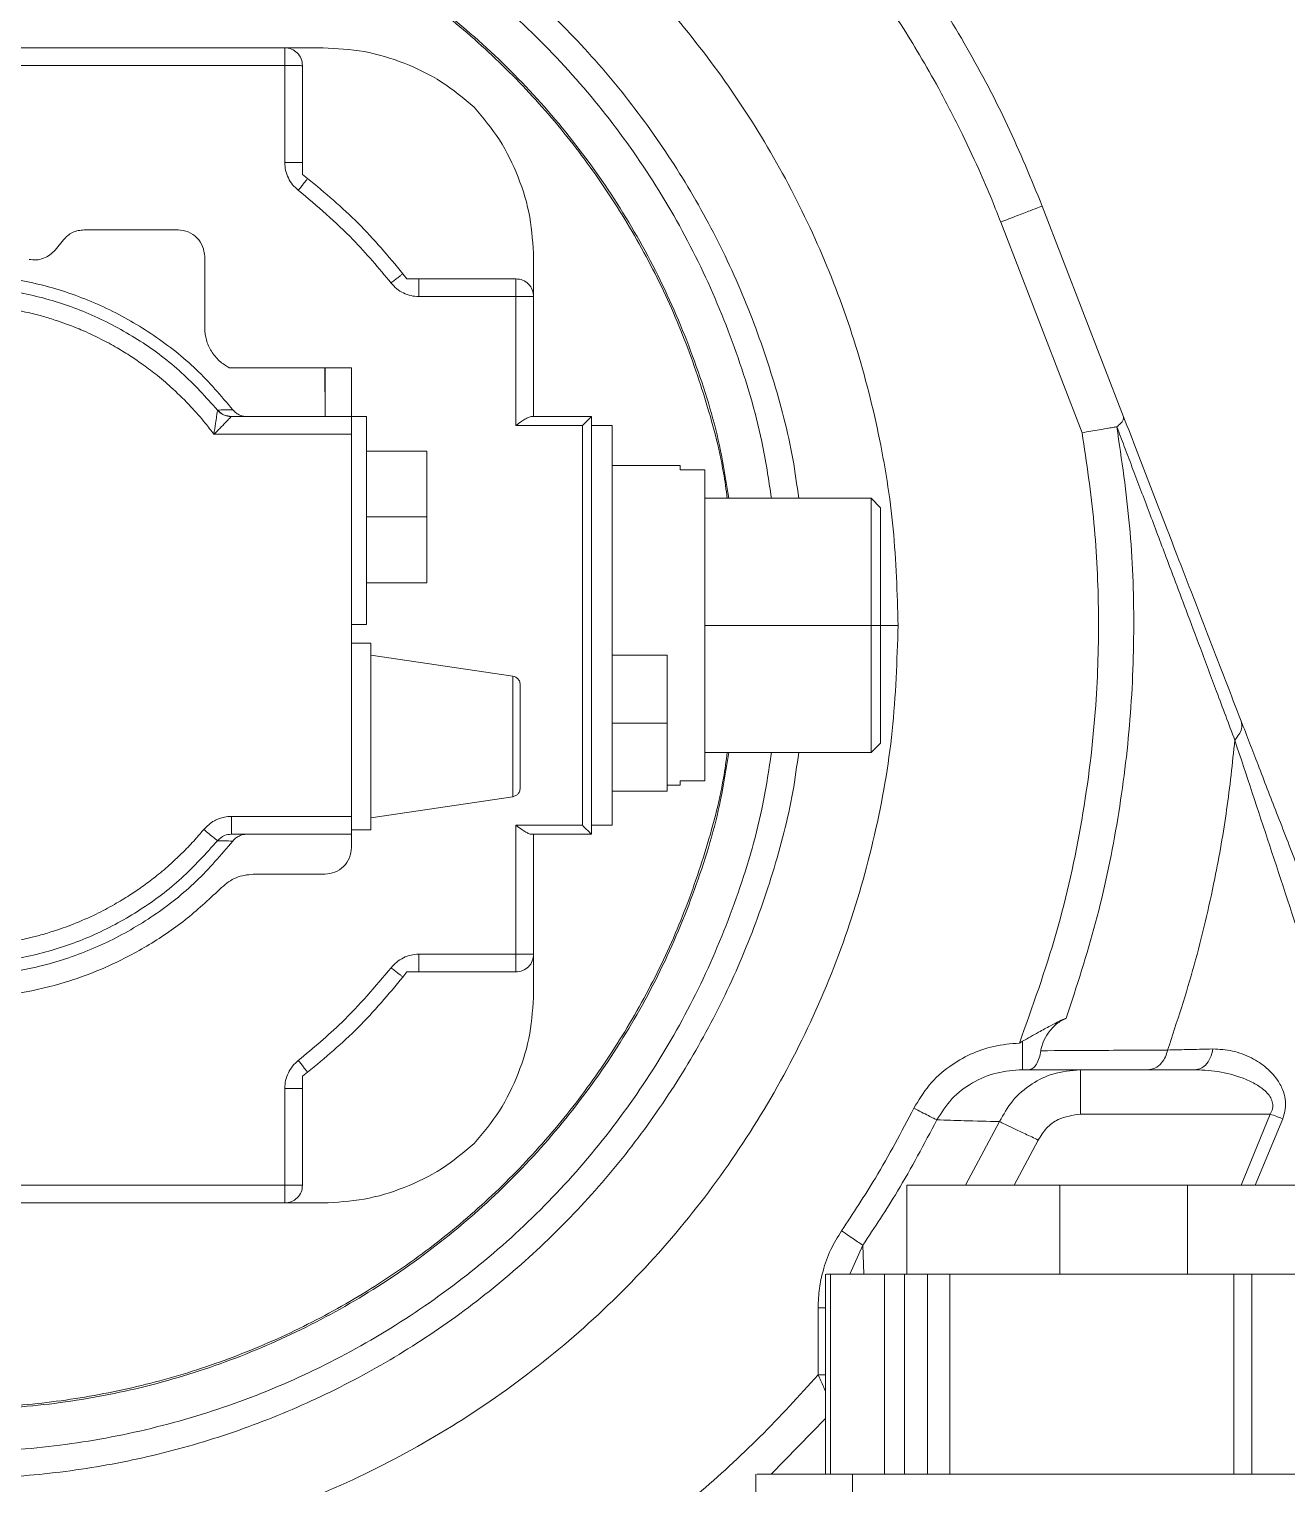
# Model space of a CAD drawing. Header units: millimetres. Extents: x 169 to 14583, y -399 to 10804.
# Drawn here: x 12869.3 to 13010.8, y 2034.5 to 2198.3 of the extents above; entities that cross this region are included whole.
import ezdxf

# ---------------------------------------------------------------- set-up
doc = ezdxf.new("R2010")
doc.units = ezdxf.units.MM
doc.header["$LTSCALE"] = 35

msp = doc.modelspace()

# ---------------------------------------------------------------- linework, layer by layer
at = {"color": 7, "linetype": 'Continuous', "lineweight": 18}
for p, q in [((12898.022, 2196.159), (12824.022, 2196.159)), ((12902.329, 2196.159), (12898.022, 2196.159)), ((12898.022, 2194.159), (12824.022, 2194.159)), ((12898.022, 2194.159), (12898.022, 2183.262)), ((12900.022, 2183.262), (12900.022, 2194.159)), ((12900.022, 2181.903), (12900.022, 2183.262)), ((12900.6, 2181.454), (12900.022, 2181.903)), ((12992.383, 2154.64), (12983.226, 2178.351)), ((12978.562, 2176.55), (12987.718, 2152.839)), ((12873.121, 2174.546), (12872.191, 2173.396)), ((12886.022, 2175.659), (12875.454, 2175.659)), ((12889.022, 2164.625), (12889.022, 2172.659)), ((12926.022, 2168.159), (12926.022, 2172.465)), ((12911.766, 2170.159), (12911.317, 2170.737)), ((12913.125, 2170.159), (12911.766, 2170.159)), ((12924.022, 2170.159), (12913.125, 2170.159)), ((12913.125, 2168.159), (12924.022, 2168.159)), ((12924.022, 2153.659), (12924.022, 2168.159)), ((12926.022, 2154.659), (12926.022, 2168.159)), ((12902.522, 2160.159), (12891.774, 2160.159)), ((12902.588, 2154.659), (12902.522, 2160.159)), ((12905.522, 2160.159), (12902.588, 2160.159)), ((12902.588, 2160.159), (12902.588, 2154.659)), ((12905.522, 2154.659), (12905.522, 2160.159)), ((12892.019, 2154.659), (12891.809, 2154.712)), ((12892.019, 2154.659), (12905.522, 2154.659)), ((12905.522, 2154.659), (12907.222, 2154.659)), ((12905.522, 2153.713), (12905.522, 2154.659)), ((12907.222, 2154.659), (12907.222, 2131.259)), ((12932.522, 2154.659), (12925.754, 2154.659)), ((12932.522, 2107.659), (12932.522, 2154.659)), ((12924.022, 2153.659), (12931.522, 2153.659)), ((12931.522, 2153.659), (12931.522, 2108.659)), ((12934.872, 2153.659), (12932.522, 2153.659)), ((12934.872, 2153.659), (12934.872, 2108.659)), ((12905.522, 2152.659), (12890.057, 2152.659)), ((12905.522, 2109.659), (12905.522, 2152.659)), ((12914.022, 2150.759), (12907.222, 2150.759)), ((12942.522, 2149.159), (12934.872, 2149.159)), ((12942.522, 2148.659), (12942.522, 2149.159)), ((12945.272, 2148.659), (12942.522, 2148.659)), ((12945.272, 2113.659), (12945.272, 2148.659)), ((12963.972, 2145.459), (12945.272, 2145.459)), ((12965.035, 2144.396), (12963.972, 2145.459)), ((12907.222, 2143.359), (12914.022, 2143.359)), ((12907.222, 2135.959), (12914.022, 2135.959)), ((12905.522, 2131.259), (12907.222, 2131.259)), ((12945.272, 2131.159), (12963.972, 2131.159)), ((12963.972, 2131.159), (12965.022, 2131.159)), ((12905.522, 2129.159), (12907.722, 2129.159)), ((12907.722, 2129.159), (12907.722, 2108.159)), ((12907.722, 2127.819), (12923.669, 2125.446)), ((12941.032, 2127.809), (12934.872, 2127.809)), ((12923.669, 2125.446), (12923.669, 2111.882)), ((12924.522, 2124.457), (12924.522, 2112.871)), ((12934.872, 2120.159), (12941.032, 2120.159)), ((12945.272, 2116.859), (12963.972, 2116.859)), ((12963.972, 2116.859), (12965.035, 2117.922)), ((12942.522, 2113.159), (12942.522, 2113.659)), ((12942.522, 2113.659), (12945.272, 2113.659)), ((12934.872, 2112.509), (12941.032, 2112.509)), ((12941.032, 2113.159), (12942.522, 2113.159)), ((12907.722, 2109.509), (12923.669, 2111.882)), ((12905.522, 2109.659), (12892.019, 2109.659)), ((12905.522, 2108.159), (12905.522, 2108.605)), ((12907.722, 2108.159), (12905.522, 2108.159)), ((12905.522, 2106.159), (12905.522, 2107.659)), ((12931.522, 2108.659), (12924.022, 2108.659)), ((12924.022, 2094.159), (12924.022, 2108.659)), ((12925.754, 2107.659), (12932.522, 2107.659)), ((12926.022, 2094.159), (12926.022, 2107.659)), ((12932.522, 2108.659), (12934.872, 2108.659)), ((12894.488, 2103.159), (12902.522, 2103.159)), ((12924.022, 2094.159), (12913.125, 2094.159)), ((12926.022, 2089.852), (12926.022, 2094.159)), ((12911.317, 2091.581), (12911.766, 2092.159)), ((12911.766, 2092.159), (12913.125, 2092.159)), ((12913.125, 2092.159), (12924.022, 2092.159)), ((12900.022, 2080.414), (12900.6, 2080.864)), ((12981.716, 2081.159), (12981.006, 2081.159)), ((12900.022, 2079.056), (12900.022, 2080.414)), ((12898.022, 2079.056), (12898.022, 2068.159)), ((12900.022, 2068.159), (12900.022, 2079.056)), ((13008.881, 2076.159), (12987.531, 2076.159)), ((13005.608, 2068.159), (13008.881, 2076.159)), ((12974.589, 2068.159), (12978.425, 2075.31)), ((13007.179, 2068.159), (13010.277, 2075.639)), ((12980.065, 2068.159), (12982.788, 2073.234)), ((12824.022, 2068.159), (12898.022, 2068.159)), ((12968.014, 2058.159), (12968.014, 2068.159)), ((12968.014, 2068.159), (12985.221, 2068.159)), ((12985.221, 2068.159), (12985.221, 2058.159)), ((12985.221, 2068.159), (12999.556, 2068.159)), ((12999.556, 2058.159), (12999.556, 2068.159)), ((12999.556, 2068.159), (13020.903, 2068.159)), ((12824.022, 2066.159), (12898.022, 2066.159)), ((12898.022, 2066.159), (12902.328, 2066.159)), ((12963.046, 2061.398), (12961.585, 2058.159)), ((12963.161, 2058.159), (12963.046, 2061.398)), ((12958.869, 2058.159), (12958.869, 2035.659)), ((12959.411, 2035.659), (12959.411, 2058.159)), ((12959.411, 2058.159), (12965.473, 2058.159)), ((12965.473, 2035.659), (12965.473, 2058.159)), ((12967.721, 2035.659), (12967.721, 2058.159)), ((12967.721, 2058.159), (12970.311, 2058.159)), ((12970.311, 2035.659), (12970.311, 2058.159)), ((12970.311, 2058.159), (12970.819, 2058.159)), ((12970.819, 2058.159), (12976.618, 2058.159)), ((12972.83, 2035.659), (12972.83, 2058.159)), ((12976.618, 2058.159), (12985.221, 2058.159)), ((12985.221, 2058.159), (12987.49, 2058.159)), ((13004.783, 2035.659), (13004.783, 2058.159)), ((13006.795, 2035.659), (13006.795, 2058.159)), ((13006.795, 2058.159), (13012.463, 2058.159)), ((12958.022, 2054.373), (12958.022, 2046.82)), ((12958.022, 2054.373), (12958.869, 2054.373)), ((12958.869, 2046.82), (12958.022, 2046.82)), ((12952.753, 2035.659), (12958.869, 2041.894)), ((12951.022, 2035.659), (12951.022, 2012.059)), ((12961.873, 2012.059), (12961.873, 2035.659))]:
    msp.add_line(p, q, dxfattribs=at)
at = {"color": 7, "linetype": 'Continuous', "lineweight": 18, "flags": 128}
msp.add_lwpolyline([(12905.522, 2107.659), (12897.96, 2107.659), (12892.019, 2107.659)], dxfattribs=at)
at = {"color": 7, "linetype": 'Continuous', "lineweight": 18}
for points in [[(12983.226, 2178.351), (12981.974, 2181.394), (12979.47, 2187.481), (12974.856, 2196.22), (12969.646, 2204.609), (12963.806, 2212.576), (12957.386, 2220.083), (12950.419, 2227.084), (12942.944, 2233.542), (12935.005, 2239.417), (12926.646, 2244.682), (12917.912, 2249.289), (12908.87, 2253.277), (12902.621, 2255.346), (12899.497, 2256.381)], [(12898.022, 2194.159), (12898.022, 2194.421), (12898.022, 2194.945), (12898.022, 2195.606), (12898.022, 2196.069), (12898.022, 2196.129), (12898.022, 2196.159)], [(12898.022, 2196.159), (12898.284, 2196.129), (12898.808, 2196.069), (12899.469, 2195.606), (12899.932, 2194.945), (12899.992, 2194.421), (12900.022, 2194.159)], [(12900.022, 2183.262), (12899.992, 2183.262), (12899.932, 2183.262), (12899.469, 2183.262), (12898.808, 2183.262), (12898.284, 2183.262), (12898.022, 2183.262)], [(12900.6, 2181.454), (12900.538, 2181.376), (12900.414, 2181.219), (12900.156, 2180.89), (12899.863, 2180.518), (12899.653, 2180.251), (12899.548, 2180.118)], [(12911.317, 2170.737), (12909.69, 2172.682), (12906.436, 2176.573), (12902.545, 2179.827), (12900.6, 2181.454)], [(12983.226, 2178.351), (12983.156, 2178.324), (12983.016, 2178.27), (12981.937, 2177.853), (12980.396, 2177.258), (12979.173, 2176.786), (12978.562, 2176.55)], [(12890.462, 2155.382), (12889.157, 2156.832), (12886.548, 2159.731), (12881.85, 2163.257), (12876.714, 2166.071), (12871.196, 2168.055), (12865.443, 2169.177), (12859.585, 2169.406), (12853.761, 2168.738), (12848.108, 2167.188), (12842.757, 2164.794), (12837.835, 2161.61), (12833.457, 2157.712), (12829.725, 2153.191), (12826.728, 2148.153), (12824.535, 2142.717), (12823.198, 2137.009), (12822.748, 2131.164), (12823.196, 2125.32), (12824.531, 2119.612), (12826.723, 2114.175), (12829.719, 2109.136), (12833.449, 2104.614), (12837.826, 2100.715), (12842.747, 2097.529), (12848.097, 2095.133), (12853.75, 2093.582), (12859.574, 2092.912), (12865.432, 2093.14), (12871.185, 2094.26), (12876.704, 2096.242), (12881.841, 2099.055), (12886.54, 2102.58), (12889.15, 2105.478), (12890.455, 2106.927)], [(12911.317, 2170.737), (12911.239, 2170.675), (12911.082, 2170.551), (12910.753, 2170.293), (12910.381, 2170), (12910.114, 2169.79), (12909.981, 2169.685)], [(12924.022, 2170.159), (12924.022, 2170.129), (12924.022, 2170.069), (12924.022, 2169.606), (12924.022, 2168.945), (12924.022, 2168.421), (12924.022, 2168.159)], [(12924.022, 2170.159), (12924.284, 2170.129), (12924.808, 2170.069), (12925.469, 2169.606), (12925.932, 2168.945), (12925.992, 2168.421), (12926.022, 2168.159)], [(12926.022, 2168.159), (12925.992, 2168.159), (12925.932, 2168.159), (12925.469, 2168.159), (12924.808, 2168.159), (12924.284, 2168.159), (12924.022, 2168.159)], [(12985.937, 2086.97), (12987.101, 2090.536), (12989.43, 2097.669), (12991.754, 2108.695), (12993.206, 2119.86), (12993.67, 2131.111), (12993.251, 2142.371), (12992.167, 2149.795), (12991.625, 2153.508)], [(12963.972, 2145.459), (12963.972, 2145.364), (12963.972, 2145.174), (12963.972, 2143.674), (12963.972, 2141.39), (12963.972, 2138.39), (12963.972, 2134.903), (12963.972, 2132.407), (12963.972, 2131.159)], [(12963.972, 2131.159), (12963.972, 2129.911), (12963.972, 2127.415), (12963.972, 2123.928), (12963.972, 2120.928), (12963.972, 2118.644), (12963.972, 2117.143), (12963.972, 2116.954), (12963.972, 2116.859)], [(12924.022, 2094.159), (12924.022, 2093.897), (12924.022, 2093.373), (12924.022, 2092.712), (12924.022, 2092.249), (12924.022, 2092.189), (12924.022, 2092.159)], [(12924.022, 2094.159), (12924.284, 2094.159), (12924.808, 2094.159), (12925.469, 2094.159), (12925.932, 2094.159), (12925.992, 2094.159), (12926.022, 2094.159)], [(12926.022, 2094.159), (12925.992, 2093.897), (12925.932, 2093.373), (12925.469, 2092.712), (12924.808, 2092.249), (12924.284, 2092.189), (12924.022, 2092.159)], [(12909.981, 2092.633), (12910.114, 2092.528), (12910.381, 2092.318), (12910.753, 2092.025), (12911.082, 2091.766), (12911.239, 2091.643), (12911.317, 2091.581)], [(12900.6, 2080.864), (12902.545, 2082.491), (12906.436, 2085.745), (12909.69, 2089.636), (12911.317, 2091.581)], [(12899.548, 2082.2), (12899.653, 2082.067), (12899.863, 2081.8), (12900.156, 2081.428), (12900.414, 2081.099), (12900.538, 2080.942), (12900.6, 2080.864)], [(12898.022, 2079.056), (12898.284, 2079.056), (12898.808, 2079.056), (12899.469, 2079.056), (12899.932, 2079.056), (12899.992, 2079.056), (12900.022, 2079.056)], [(12971.379, 2075.51), (12971.276, 2075.561), (12971.072, 2075.664), (12970.448, 2075.979), (12969.668, 2076.372), (12969.083, 2076.667), (12968.79, 2076.815)], [(13010.277, 2075.639), (13010.057, 2075.722), (13009.615, 2075.886), (13009.125, 2076.068), (13008.881, 2076.159)], [(12982.788, 2073.234), (12982.294, 2073.469), (12981.308, 2073.938), (12979.993, 2074.564), (12978.943, 2075.064), (12978.598, 2075.228), (12978.425, 2075.31)], [(12898.022, 2066.159), (12898.022, 2066.189), (12898.022, 2066.249), (12898.022, 2066.712), (12898.022, 2067.373), (12898.022, 2067.897), (12898.022, 2068.159)], [(12900.022, 2068.159), (12899.992, 2067.897), (12899.932, 2067.373), (12899.469, 2066.712), (12898.808, 2066.249), (12898.284, 2066.189), (12898.022, 2066.159)], [(12960.653, 2063.034), (12960.924, 2062.849), (12961.465, 2062.479), (12962.186, 2061.986), (12962.762, 2061.592), (12962.951, 2061.463), (12963.046, 2061.398)]]:
    msp.add_open_spline(points, degree=3, dxfattribs=at)
for points, knots in [([(12898.029, 2251.602), (12898.657, 2251.405), (12900.138, 2250.943), (12902.674, 2250.086), (12905.848, 2248.932), (12909.426, 2247.508), (12913.944, 2245.538), (12918.851, 2243.146), (12923.484, 2240.604), (12927.265, 2238.347), (12930.611, 2236.212), (12934.34, 2233.657), (12938.224, 2230.773), (12941.838, 2227.857), (12944.698, 2225.38), (12946.768, 2223.493), (12948.533, 2221.82), (12950.442, 2219.944), (12952.792, 2217.518), (12955.389, 2214.674), (12958.592, 2210.929), (12961.962, 2206.634), (12965.019, 2202.324), (12967.434, 2198.641), (12969.512, 2195.259), (12971.749, 2191.332), (12973.984, 2187.041), (12975.959, 2182.838), (12977.455, 2179.363), (12978.239, 2177.369), (12978.562, 2176.55)], [0, 0, 0, 0, 0.0173432, 0.0408392, 0.0704878, 0.1062882, 0.1422521, 0.2002503, 0.2499984, 0.281364, 0.3162091, 0.3545341, 0.4003647, 0.4435854, 0.4767976, 0.5, 0.517343, 0.540839, 0.5704876, 0.6062881, 0.6422521, 0.7002502, 0.7499984, 0.781364, 0.8162091, 0.8545341, 0.9003649, 0.9435856, 0.9767978, 1, 1, 1, 1]), ([(12967.022, 2131.159), (12966.913, 2134.787), (12966.696, 2142.043), (12964.958, 2152.811), (12962.213, 2163.353), (12958.377, 2173.555), (12953.514, 2183.308), (12947.683, 2192.514), (12940.942, 2201.078), (12933.231, 2209.022), (12924.596, 2216.226), (12915.099, 2222.563), (12904.974, 2227.847), (12894.336, 2231.982), (12883.325, 2235.047), (12875.79, 2236.074), (12872.022, 2236.587)], [0, 0, 0, 0, 0.0700007, 0.140003, 0.2100043, 0.2800051, 0.3500061, 0.4200086, 0.4900092, 0.5600099, 0.6333423, 0.7066742, 0.7800051, 0.8533364, 0.9266691, 1, 1, 1, 1]), ([(12955.834, 2145.459), (12955.635, 2146.939), (12955.018, 2151.532), (12953.005, 2159.066), (12949.865, 2167.957), (12945.82, 2176.485), (12940.972, 2184.58), (12935.35, 2192.159), (12929.013, 2199.15), (12922.022, 2205.487), (12914.442, 2211.108), (12906.349, 2215.959), (12897.819, 2219.994), (12888.934, 2223.173), (12879.781, 2225.466), (12870.447, 2226.85), (12861.022, 2227.313), (12851.597, 2226.85), (12842.263, 2225.466), (12833.11, 2223.173), (12824.225, 2219.994), (12815.695, 2215.959), (12807.601, 2211.108), (12800.022, 2205.487), (12793.031, 2199.15), (12786.694, 2192.159), (12781.073, 2184.579), (12776.221, 2176.486), (12772.188, 2167.956), (12769.005, 2159.071), (12766.726, 2149.918), (12765.289, 2140.584), (12765.111, 2134.301), (12765.022, 2131.159)], [0, 0, 0, 0, 0.0155939, 0.0484075, 0.081221, 0.1140345, 0.1468481, 0.1796616, 0.2124752, 0.2452887, 0.2781022, 0.3109158, 0.3437293, 0.3765428, 0.4093564, 0.4421699, 0.4749834, 0.507797, 0.5406105, 0.573424, 0.6062376, 0.6390511, 0.6718646, 0.7046782, 0.7374917, 0.7703053, 0.8031188, 0.8359323, 0.8687459, 0.9015594, 0.9343729, 0.9671865, 1, 1, 1, 1]), ([(12952.773, 2145.459), (12952.45, 2147.598), (12951.606, 2153.176), (12948.957, 2161.934), (12944.996, 2171.596), (12939.926, 2180.739), (12933.883, 2189.263), (12926.922, 2197.059), (12919.126, 2204.02), (12910.602, 2210.065), (12901.458, 2215.125), (12891.802, 2219.124), (12881.758, 2222.012), (12871.457, 2223.765), (12861.022, 2224.356), (12850.587, 2223.765), (12840.286, 2222.012), (12830.242, 2219.124), (12820.586, 2215.125), (12811.442, 2210.065), (12802.918, 2204.02), (12795.122, 2197.059), (12788.161, 2189.263), (12782.116, 2180.739), (12777.057, 2171.595), (12773.053, 2161.939), (12770.183, 2151.896), (12768.363, 2141.594), (12768.136, 2134.638), (12768.022, 2131.159)], [0, 0, 0, 0, 0.0233568, 0.0609145, 0.0984932, 0.1360514, 0.1736039, 0.2111747, 0.2487454, 0.2862979, 0.3238561, 0.361435, 0.3989932, 0.4365456, 0.4741164, 0.5116872, 0.5492396, 0.5867978, 0.6243767, 0.6619349, 0.6994874, 0.7370581, 0.7746289, 0.8121813, 0.8497396, 0.8873181, 0.9248747, 0.9624264, 1, 1, 1, 1]), ([(12947.966, 2145.459), (12947.694, 2147.244), (12946.925, 2152.293), (12944.462, 2160.362), (12940.708, 2169.531), (12935.9, 2178.209), (12930.164, 2186.298), (12923.555, 2193.692), (12916.161, 2200.3), (12908.072, 2206.039), (12899.393, 2210.836), (12890.23, 2214.632), (12880.701, 2217.377), (12870.924, 2219.038), (12861.022, 2219.594), (12851.12, 2219.038), (12841.343, 2217.377), (12831.814, 2214.632), (12822.651, 2210.836), (12813.971, 2206.039), (12805.883, 2200.3), (12798.489, 2193.692), (12791.88, 2186.297), (12786.141, 2178.209), (12781.345, 2169.53), (12777.546, 2160.367), (12774.817, 2150.838), (12773.093, 2141.061), (12772.879, 2134.459), (12772.772, 2131.159)], [0, 0, 0, 0, 0.0206073, 0.0582762, 0.0959452, 0.1336141, 0.1712831, 0.208952, 0.246621, 0.2842899, 0.3219589, 0.3596278, 0.3972968, 0.4349657, 0.4726347, 0.5103036, 0.5479726, 0.5856415, 0.6233105, 0.6609794, 0.6986484, 0.7363173, 0.7739863, 0.8116552, 0.8493242, 0.8869931, 0.9246621, 0.962331, 1, 1, 1, 1]), ([(12947.804, 2145.459), (12947.671, 2146.42), (12947.145, 2150.238), (12945.379, 2156.757), (12942.51, 2164.909), (12938.799, 2172.728), (12934.346, 2180.152), (12929.192, 2187.11), (12923.383, 2193.519), (12916.973, 2199.329), (12910.015, 2204.482), (12902.592, 2208.938), (12894.772, 2212.637), (12886.626, 2215.552), (12878.226, 2217.65), (12869.663, 2218.926), (12861.022, 2219.35), (12852.381, 2218.926), (12843.818, 2217.65), (12835.418, 2215.552), (12827.273, 2212.637), (12819.452, 2208.939), (12812.029, 2204.483), (12805.071, 2199.33), (12798.662, 2193.52), (12792.851, 2187.11), (12787.699, 2180.152), (12783.242, 2172.729), (12779.545, 2164.909), (12776.626, 2156.763), (12774.541, 2148.364), (12773.217, 2139.8), (12773.053, 2134.037), (12772.972, 2131.159)], [0, 0, 0, 0, 0.0110965, 0.0440987, 0.0770226, 0.1099428, 0.1429495, 0.1759525, 0.2088765, 0.2417967, 0.2748034, 0.3078064, 0.3407304, 0.3736506, 0.4066573, 0.4396603, 0.4725843, 0.5055045, 0.5385112, 0.5715142, 0.6044382, 0.6373584, 0.6703651, 0.7033681, 0.7362921, 0.7692123, 0.802219, 0.835222, 0.868146, 0.9010663, 0.9340705, 0.9670744, 1, 1, 1, 1]), ([(12919.334, 2189.484), (12918.141, 2190.478), (12915.742, 2192.475), (12911.501, 2194.524), (12906.998, 2195.908), (12903.88, 2196.075), (12902.329, 2196.159)], [0, 0, 0, 0, 0.2486027, 0.4999498, 0.7513206, 1, 1, 1, 1]), ([(12898.022, 2194.159), (12898.163, 2194.157), (12898.437, 2194.155), (12898.94, 2194.155), (12899.479, 2194.163), (12899.834, 2194.145), (12899.997, 2194.138), (12900.013, 2194.152), (12900.022, 2194.159)], [0, 0, 0, 0, 0.1348068, 0.2620318, 0.5033312, 0.7448669, 0.8630651, 1, 1, 1, 1]), ([(12926.022, 2172.465), (12925.938, 2174.017), (12925.77, 2177.137), (12924.384, 2181.644), (12922.331, 2185.89), (12920.33, 2188.29), (12919.334, 2189.484)], [0, 0, 0, 0, 0.2486, 0.4999499, 0.7513234, 1, 1, 1, 1]), ([(12898.022, 2183.262), (12898.043, 2182.961), (12898.084, 2182.358), (12898.405, 2181.505), (12898.877, 2180.726), (12899.325, 2180.321), (12899.548, 2180.118)], [0, 0, 0, 0, 0.24991666, 0.5, 0.75008334, 1, 1, 1, 1]), ([(12899.548, 2180.118), (12901.663, 2178.336), (12905.44, 2175.154), (12908.593, 2171.356), (12909.981, 2169.685)], [0, 0, 0, 0, 0.5599309, 1, 1, 1, 1]), ([(12875.454, 2175.659), (12875.233, 2175.645), (12874.788, 2175.617), (12874.156, 2175.382), (12873.575, 2175.038), (12873.272, 2174.709), (12873.121, 2174.546)], [0, 0, 0, 0, 0.2479279, 0.4991174, 0.7510504, 1, 1, 1, 1]), ([(12889.022, 2172.659), (12888.975, 2173.051), (12888.883, 2173.836), (12888.194, 2174.831), (12887.2, 2175.52), (12886.415, 2175.613), (12886.022, 2175.659)], [0, 0, 0, 0, 0.24998, 0.4999797, 0.7497887, 1, 1, 1, 1]), ([(12872.191, 2173.396), (12872.005, 2173.2), (12871.63, 2172.804), (12870.886, 2172.442), (12870.081, 2172.243), (12869.538, 2172.309), (12869.269, 2172.341)], [0, 0, 0, 0, 0.247346, 0.4994327, 0.7519475, 1, 1, 1, 1]), ([(12892.183, 2155.433), (12890.857, 2156.986), (12888.205, 2160.094), (12883.374, 2163.905), (12878.062, 2166.973), (12872.326, 2169.172), (12866.323, 2170.462), (12860.193, 2170.809), (12854.082, 2170.205), (12848.137, 2168.666), (12842.502, 2166.228), (12837.311, 2162.948), (12832.687, 2158.907), (12828.744, 2154.2), (12825.574, 2148.941), (12823.254, 2143.256), (12821.839, 2137.281), (12821.363, 2131.159), (12821.839, 2125.037), (12823.254, 2119.062), (12825.574, 2113.376), (12828.744, 2108.118), (12832.687, 2103.411), (12837.311, 2099.37), (12842.502, 2096.09), (12848.137, 2093.652), (12854.082, 2092.112), (12860.193, 2091.509), (12866.323, 2091.856), (12872.326, 2093.146), (12878.062, 2095.345), (12883.374, 2098.413), (12888.205, 2102.224), (12890.857, 2105.332), (12892.183, 2106.885)], [0, 0, 0, 0, 0.03125, 0.0625, 0.09375, 0.125, 0.15625, 0.1875, 0.21875, 0.25, 0.28125, 0.3125, 0.34375, 0.375, 0.40625, 0.4375, 0.46875, 0.5, 0.53125, 0.5625, 0.59375, 0.625, 0.65625, 0.6875, 0.71875, 0.75, 0.78125, 0.8125, 0.84375, 0.875, 0.90625, 0.9375, 0.96875, 1, 1, 1, 1]), ([(12909.981, 2169.685), (12910.184, 2169.462), (12910.589, 2169.014), (12911.368, 2168.542), (12912.221, 2168.221), (12912.824, 2168.18), (12913.125, 2168.159)], [0, 0, 0, 0, 0.2499167, 0.5, 0.7500833, 1, 1, 1, 1]), ([(12913.125, 2170.159), (12913.125, 2170.121), (12913.125, 2170.046), (12913.125, 2169.51), (12913.125, 2168.851), (12913.125, 2168.39), (12913.125, 2168.159)], [0, 0, 0, 0, 0.279619, 0.5592379, 0.779619, 1, 1, 1, 1]), ([(12888.914, 2108.196), (12888.643, 2107.873), (12887.971, 2107.075), (12886.694, 2105.714), (12885.144, 2104.24), (12883.504, 2102.869), (12882.011, 2101.751), (12880.486, 2100.72), (12878.784, 2099.688), (12876.677, 2098.575), (12874.358, 2097.552), (12872.199, 2096.784), (12870.501, 2096.285), (12868.973, 2095.905), (12867.145, 2095.534), (12865.027, 2095.236), (12862.896, 2095.072), (12861.03, 2095.029), (12859.191, 2095.075), (12857.206, 2095.224), (12854.844, 2095.541), (12852.362, 2096.055), (12850.159, 2096.683), (12848.486, 2097.264), (12847.022, 2097.841), (12845.318, 2098.601), (12843.421, 2099.588), (12841.59, 2100.692), (12840.047, 2101.741), (12838.576, 2102.847), (12837.046, 2104.12), (12835.308, 2105.751), (12833.586, 2107.61), (12832.157, 2109.401), (12831.133, 2110.845), (12830.276, 2112.165), (12829.33, 2113.774), (12828.359, 2115.679), (12827.51, 2117.641), (12826.862, 2119.391), (12826.305, 2121.153), (12825.796, 2123.09), (12825.324, 2125.459), (12825.007, 2127.965), (12824.888, 2130.242), (12824.892, 2131.98), (12824.962, 2133.552), (12825.126, 2135.41), (12825.442, 2137.525), (12825.89, 2139.615), (12826.379, 2141.416), (12826.945, 2143.167), (12827.652, 2145.028), (12828.627, 2147.202), (12829.825, 2149.436), (12831.054, 2151.37), (12832.085, 2152.808), (12833.055, 2154.048), (12834.268, 2155.466), (12835.753, 2157.004), (12837.332, 2158.446), (12838.776, 2159.628), (12840.254, 2160.724), (12841.91, 2161.829), (12843.967, 2163.032), (12846.239, 2164.155), (12848.362, 2165.016), (12850.037, 2165.588), (12851.547, 2166.034), (12853.357, 2166.484), (12855.46, 2166.874), (12857.582, 2167.131), (12859.444, 2167.254), (12861.284, 2167.288), (12863.274, 2167.226), (12865.647, 2167.011), (12868.149, 2166.606), (12870.378, 2166.074), (12872.074, 2165.566), (12873.561, 2165.053), (12875.297, 2164.368), (12877.235, 2163.464), (12879.112, 2162.441), (12880.699, 2161.46), (12882.217, 2160.419), (12883.801, 2159.213), (12885.609, 2157.66), (12887.407, 2155.876), (12888.919, 2154.153), (12889.736, 2153.081), (12890.057, 2152.659)], [0, 0, 0, 0, 0.0070681, 0.0174849, 0.0312487, 0.042873, 0.0532905, 0.0625016, 0.0736992, 0.0866339, 0.1024121, 0.1161166, 0.125, 0.132068, 0.1424848, 0.1562487, 0.167873, 0.1782905, 0.1875016, 0.1986992, 0.211634, 0.2274121, 0.2411166, 0.25, 0.257068, 0.2674848, 0.2812487, 0.292873, 0.3032905, 0.3125017, 0.3236992, 0.336634, 0.3524121, 0.3661166, 0.375, 0.382068, 0.3924848, 0.4062487, 0.417873, 0.4282905, 0.4375017, 0.4488414, 0.4618225, 0.4779554, 0.4911259, 0.5, 0.507068, 0.5174848, 0.5312487, 0.5428729, 0.5532904, 0.5625016, 0.5736991, 0.5866339, 0.6024121, 0.6161166, 0.625, 0.632068, 0.6424848, 0.6562487, 0.667873, 0.6782904, 0.6875016, 0.6986992, 0.7116339, 0.7274121, 0.7411166, 0.75, 0.757068, 0.7674848, 0.7812487, 0.792873, 0.8032904, 0.8125016, 0.8236992, 0.8366339, 0.8524121, 0.8661166, 0.875, 0.882068, 0.8924848, 0.9062487, 0.917873, 0.9282905, 0.9375016, 0.9486992, 0.9616339, 0.9774122, 0.9911167, 1, 1, 1, 1]), ([(12891.774, 2160.159), (12891.385, 2160.396), (12890.596, 2160.875), (12889.739, 2161.984), (12889.132, 2163.249), (12889.058, 2164.17), (12889.022, 2164.625)], [0, 0, 0, 0, 0.2468541, 0.499674, 0.7527465, 1, 1, 1, 1]), ([(12890.057, 2152.659), (12890.119, 2153.071), (12890.228, 2153.8), (12890.354, 2154.68), (12890.425, 2155.136), (12890.454, 2155.331), (12890.459, 2155.365), (12890.462, 2155.382)], [0, 0, 0, 0, 0.34320444, 0.60808126, 0.81431933, 0.90907311, 1, 1, 1, 1]), ([(12890.057, 2152.659), (12890.34, 2152.941), (12890.867, 2153.465), (12891.5, 2154.125), (12891.83, 2154.479), (12891.967, 2154.619), (12891.991, 2154.643), (12892.003, 2154.655)], [0, 0, 0, 0, 0.3274508, 0.6089482, 0.8234204, 0.9161037, 1, 1, 1, 1]), ([(12890.477, 2155.391), (12890.474, 2155.391), (12890.467, 2155.39), (12890.463, 2155.384), (12890.462, 2155.382)], [0, 0, 0, 0, 0.5608429, 1, 1, 1, 1]), ([(12892.003, 2154.655), (12891.858, 2154.664), (12891.565, 2154.683), (12891.145, 2154.833), (12890.762, 2155.062), (12890.561, 2155.276), (12890.462, 2155.382)], [0, 0, 0, 0, 0.2469487, 0.4999998, 0.7530509, 1, 1, 1, 1]), ([(12892.183, 2155.433), (12891.867, 2155.425), (12891.302, 2155.412), (12890.73, 2155.397), (12890.477, 2155.391)], [0, 0, 0, 0, 0.5600016, 1, 1, 1, 1]), ([(12891.809, 2154.712), (12891.55, 2154.75), (12891.03, 2154.826), (12890.662, 2155.202), (12890.477, 2155.391)], [0, 0, 0, 0, 0.49782508, 1, 1, 1, 1]), ([(12892.003, 2154.655), (12892.005, 2154.656), (12892.008, 2154.658), (12892.015, 2154.659), (12892.019, 2154.659)], [0, 0, 0, 0, 0.5589352, 1, 1, 1, 1]), ([(12893.769, 2154.659), (12893.616, 2154.669), (12893.311, 2154.689), (12892.879, 2154.85), (12892.487, 2155.09), (12892.284, 2155.319), (12892.183, 2155.433)], [0, 0, 0, 0, 0.2503813, 0.5006248, 0.7505511, 1, 1, 1, 1]), ([(12925.754, 2154.659), (12925.674, 2154.645), (12925.501, 2154.616), (12925.138, 2154.416), (12924.637, 2154.1), (12924.251, 2153.823), (12924.022, 2153.659)], [0, 0, 0, 0, 0.182589, 0.3965079, 0.6413952, 1, 1, 1, 1]), ([(12932.522, 2154.659), (12932.519, 2154.656), (12932.514, 2154.65), (12932.453, 2154.589), (12932.288, 2154.425), (12931.956, 2154.093), (12931.677, 2153.814), (12931.522, 2153.659)], [0, 0, 0, 0, 0.08684636, 0.17785454, 0.37926518, 0.6565115, 1, 1, 1, 1]), ([(12991.623, 2153.513), (12991.76, 2153.623), (12992.032, 2153.844), (12992.38, 2154.264), (12992.381, 2154.49), (12992.383, 2154.64)], [0, 0, 0, 0, 0.2501653, 0.5007843, 1, 1, 1, 1]), ([(13005.61, 2120.388), (13004.432, 2123.438), (13002.078, 2129.533), (12998.662, 2138.38), (12995.431, 2146.746), (12993.398, 2152.01), (12992.383, 2154.64)], [0, 0, 0, 0, 0.2803767, 0.560458, 0.7803234, 1, 1, 1, 1]), ([(12905.522, 2152.659), (12905.522, 2152.785), (12905.522, 2152.992), (12905.522, 2153.272), (12905.522, 2153.5), (12905.522, 2153.642), (12905.522, 2153.713)], [0, 0, 0, 0, 0.3398065, 0.559871, 0.7799355, 1, 1, 1, 1]), ([(12987.718, 2152.839), (12988.371, 2152.951), (12989.493, 2153.143), (12990.707, 2153.351), (12991.301, 2153.455), (12991.541, 2153.497), (12991.602, 2153.509), (12991.618, 2153.511), (12991.623, 2153.513), (12991.623, 2153.513)], [0, 0, 0, 0, 0.4327289, 0.7442252, 0.9335106, 0.9821309, 0.9949092, 0.9994476, 1, 1, 1, 1]), ([(12991.625, 2153.508), (12991.904, 2152.771), (12992.475, 2151.267), (12993.34, 2148.981), (12994.234, 2146.617), (12995.156, 2144.178), (12996.103, 2141.667), (12997.075, 2139.086), (12998.186, 2136.133), (12999.508, 2132.615), (13001.106, 2128.352), (13002.938, 2123.463), (13004.213, 2120.05), (13004.893, 2118.232)], [0, 0, 0, 0, 0.0596663, 0.1218139, 0.1864389, 0.2535372, 0.3231045, 0.3951369, 0.4696302, 0.5722464, 0.6948792, 0.8374806, 1, 1, 1, 1]), ([(12980.657, 2084.155), (12982.129, 2088.25), (12985.072, 2096.441), (12987.879, 2109.212), (12989.362, 2121.251), (12989.678, 2132.438), (12989.214, 2142.693), (12988.217, 2149.457), (12987.718, 2152.839)], [0, 0, 0, 0, 0.1866771, 0.3733022, 0.5599681, 0.7066406, 0.8533052, 1, 1, 1, 1]), ([(12914.022, 2150.759), (12914.022, 2150.645), (12914.022, 2150.416), (12914.022, 2148.717), (12914.022, 2146.264), (12914.022, 2144.328), (12914.022, 2143.359)], [0, 0, 0, 0, 0.24999319, 0.49999272, 0.74991476, 1, 1, 1, 1]), ([(12914.022, 2143.359), (12914.022, 2142.391), (12914.022, 2140.454), (12914.022, 2138.001), (12914.022, 2136.302), (12914.022, 2136.073), (12914.022, 2135.959)], [0, 0, 0, 0, 0.2499956, 0.4999991, 0.7499964, 1, 1, 1, 1]), ([(12965.022, 2144.409), (12965.022, 2144.36), (12965.022, 2144.262), (12965.022, 2143.46), (12965.022, 2142.246), (12965.022, 2140.588), (12965.022, 2138.572), (12965.022, 2136.258), (12965.022, 2133.757), (12965.022, 2132.022), (12965.022, 2131.159)], [0, 0, 0, 0, 0.1243487, 0.2499964, 0.3755941, 0.4999956, 0.6243484, 0.7499517, 0.8755626, 1, 1, 1, 1]), ([(12755.022, 2131.159), (12755.152, 2127.195), (12755.412, 2119.266), (12757.487, 2107.524), (12760.756, 2096.076), (12765.32, 2085.071), (12771.087, 2074.649), (12777.978, 2064.933), (12785.909, 2056.046), (12794.796, 2048.115), (12804.512, 2041.225), (12814.934, 2035.456), (12825.939, 2030.897), (12837.387, 2027.607), (12849.129, 2025.609), (12861.022, 2024.934), (12872.915, 2025.609), (12884.657, 2027.607), (12896.105, 2030.897), (12907.11, 2035.456), (12917.532, 2041.225), (12927.247, 2048.115), (12936.135, 2056.046), (12944.066, 2064.933), (12950.957, 2074.649), (12956.724, 2085.071), (12961.288, 2096.076), (12964.557, 2107.524), (12966.632, 2119.266), (12966.892, 2127.195), (12967.022, 2131.159)], [0, 0, 0, 0, 0.0357138, 0.0714288, 0.1071431, 0.1428569, 0.1785712, 0.2142862, 0.25, 0.2857138, 0.3214288, 0.3571431, 0.3928569, 0.4285712, 0.4642862, 0.5, 0.5357138, 0.5714288, 0.6071431, 0.6428569, 0.6785712, 0.7142862, 0.75, 0.7857138, 0.8214288, 0.8571431, 0.8928569, 0.9285712, 0.9642862, 1, 1, 1, 1]), ([(12765.022, 2131.159), (12765.111, 2128.017), (12765.289, 2121.734), (12766.726, 2112.4), (12769.005, 2103.247), (12772.188, 2094.362), (12776.221, 2085.832), (12781.073, 2077.738), (12786.694, 2070.159), (12793.031, 2063.168), (12800.022, 2056.831), (12807.601, 2051.21), (12815.695, 2046.358), (12824.225, 2042.324), (12833.11, 2039.145), (12842.263, 2036.852), (12851.597, 2035.468), (12861.022, 2035.005), (12870.447, 2035.468), (12879.781, 2036.852), (12888.934, 2039.145), (12897.819, 2042.324), (12906.349, 2046.358), (12914.442, 2051.21), (12922.022, 2056.831), (12929.013, 2063.168), (12935.35, 2070.159), (12940.972, 2077.738), (12945.82, 2085.832), (12949.865, 2094.361), (12953.005, 2103.251), (12955.018, 2110.785), (12955.635, 2115.379), (12955.834, 2116.859)], [0, 0, 0, 0, 0.0328135, 0.0656271, 0.0984406, 0.1312541, 0.1640677, 0.1968812, 0.2296947, 0.2625083, 0.2953218, 0.3281354, 0.3609489, 0.3937624, 0.426576, 0.4593895, 0.492203, 0.5250166, 0.5578301, 0.5906436, 0.6234572, 0.6562707, 0.6890842, 0.7218978, 0.7547113, 0.7875248, 0.8203384, 0.8531519, 0.8859655, 0.918779, 0.9515925, 0.9844061, 1, 1, 1, 1]), ([(12768.022, 2131.159), (12768.136, 2127.68), (12768.363, 2120.724), (12770.183, 2110.422), (12773.053, 2100.379), (12777.057, 2090.723), (12782.116, 2081.579), (12788.161, 2073.055), (12795.122, 2065.259), (12802.918, 2058.298), (12811.442, 2052.253), (12820.586, 2047.193), (12830.242, 2043.193), (12840.286, 2040.306), (12850.587, 2038.553), (12861.022, 2037.962), (12871.457, 2038.553), (12881.758, 2040.306), (12891.802, 2043.193), (12901.458, 2047.193), (12910.602, 2052.253), (12919.126, 2058.298), (12926.922, 2065.259), (12933.883, 2073.055), (12939.926, 2081.579), (12944.996, 2090.721), (12948.957, 2100.384), (12951.607, 2109.142), (12952.45, 2114.72), (12952.773, 2116.859)], [0, 0, 0, 0, 0.0375717, 0.07512386, 0.11268153, 0.15026032, 0.18781851, 0.22537095, 0.26294174, 0.3005125, 0.33806492, 0.37562315, 0.41320204, 0.45076024, 0.48831268, 0.52588347, 0.56345423, 0.60100665, 0.63856488, 0.67614377, 0.71370197, 0.75125441, 0.7888252, 0.82639595, 0.86394838, 0.90150661, 0.93908519, 0.97664177, 1, 1, 1, 1]), ([(12772.772, 2131.159), (12772.879, 2127.858), (12773.093, 2121.257), (12774.817, 2111.48), (12777.546, 2101.951), (12781.345, 2092.788), (12786.141, 2084.108), (12791.88, 2076.02), (12798.489, 2068.626), (12805.883, 2062.017), (12813.971, 2056.279), (12822.651, 2051.481), (12831.814, 2047.686), (12841.343, 2044.941), (12851.12, 2043.28), (12861.022, 2042.724), (12870.924, 2043.28), (12880.701, 2044.941), (12890.23, 2047.686), (12899.393, 2051.481), (12908.072, 2056.279), (12916.161, 2062.017), (12923.555, 2068.626), (12930.164, 2076.02), (12935.9, 2084.109), (12940.708, 2092.787), (12944.462, 2101.956), (12946.925, 2110.025), (12947.694, 2115.074), (12947.966, 2116.859)], [0, 0, 0, 0, 0.037669, 0.0753379, 0.1130069, 0.1506758, 0.1883448, 0.2260137, 0.2636827, 0.3013516, 0.3390206, 0.3766895, 0.4143585, 0.4520274, 0.4896964, 0.5273653, 0.5650343, 0.6027032, 0.6403722, 0.6780411, 0.7157101, 0.753379, 0.791048, 0.8287169, 0.8663859, 0.9040548, 0.9417238, 0.9793927, 1, 1, 1, 1]), ([(12772.972, 2131.159), (12773.053, 2128.281), (12773.217, 2122.518), (12774.541, 2113.955), (12776.626, 2105.555), (12779.544, 2097.41), (12783.242, 2089.589), (12787.698, 2082.166), (12792.851, 2075.208), (12798.661, 2068.799), (12805.071, 2062.988), (12812.028, 2057.836), (12819.452, 2053.379), (12827.272, 2049.681), (12835.418, 2046.766), (12843.817, 2044.668), (12852.381, 2043.392), (12861.022, 2042.968), (12869.662, 2043.392), (12878.226, 2044.668), (12886.626, 2046.766), (12894.771, 2049.681), (12902.592, 2053.379), (12910.015, 2057.835), (12916.973, 2062.988), (12923.382, 2068.798), (12929.192, 2075.208), (12934.346, 2082.165), (12938.799, 2089.589), (12942.51, 2097.408), (12945.379, 2105.56), (12947.145, 2112.079), (12947.671, 2115.898), (12947.804, 2116.859)], [0, 0, 0, 0, 0.032922, 0.0659278, 0.09893, 0.1318539, 0.1647741, 0.1977808, 0.2307838, 0.2637078, 0.296628, 0.3296347, 0.3626377, 0.3955617, 0.4284819, 0.4614886, 0.4944916, 0.5274156, 0.5603358, 0.5933425, 0.6263455, 0.6592695, 0.6921897, 0.7251964, 0.7581994, 0.7911234, 0.8240436, 0.8570503, 0.8900533, 0.9229773, 0.9558976, 0.9889017, 1, 1, 1, 1]), ([(12965.022, 2131.159), (12965.022, 2130.296), (12965.022, 2128.562), (12965.022, 2126.061), (12965.022, 2123.747), (12965.022, 2121.731), (12965.022, 2120.072), (12965.022, 2118.858), (12965.022, 2118.056), (12965.022, 2117.958), (12965.022, 2117.909)], [0, 0, 0, 0, 0.1243617, 0.2499973, 0.3755981, 0.4999991, 0.6243491, 0.7499982, 0.8755972, 1, 1, 1, 1]), ([(12967.022, 2131.159), (12966.359, 2131.159), (12965.68, 2131.159), (12965.038, 2131.159), (12965.022, 2131.159)], [0, 0, 0, 0, 0.9744955, 1, 1, 1, 1]), ([(12941.032, 2127.809), (12941.032, 2127.691), (12941.032, 2127.455), (12941.032, 2125.698), (12941.032, 2123.163), (12941.032, 2121.16), (12941.032, 2120.159)], [0, 0, 0, 0, 0.24999341, 0.49999296, 0.74991755, 1, 1, 1, 1]), ([(12923.669, 2125.446), (12923.77, 2125.421), (12923.987, 2125.367), (12924.248, 2125.167), (12924.47, 2124.866), (12924.502, 2124.61), (12924.522, 2124.457)], [0, 0, 0, 0, 0.1799826, 0.3892728, 0.6359851, 1, 1, 1, 1]), ([(12941.032, 2120.159), (12941.032, 2119.158), (12941.032, 2117.156), (12941.032, 2114.62), (12941.032, 2112.863), (12941.032, 2112.627), (12941.032, 2112.509)], [0, 0, 0, 0, 0.2499957, 0.4999991, 0.7499965, 1, 1, 1, 1]), ([(13004.893, 2118.232), (13005.215, 2118.669), (13005.791, 2119.449), (13005.665, 2120.101), (13005.61, 2120.388)], [0, 0, 0, 0, 0.56, 1, 1, 1, 1]), ([(13023.19, 2074.863), (13022.65, 2076.262), (13021.571, 2079.056), (13019.806, 2083.626), (13017.883, 2088.607), (13015.862, 2093.839), (13013.854, 2099.039), (13011.779, 2104.414), (13009.644, 2109.942), (13007.553, 2115.356), (13006.241, 2118.754), (13005.61, 2120.388)], [0, 0, 0, 0, 0.0874546, 0.1746542, 0.2885763, 0.4050132, 0.5124775, 0.6287637, 0.7616234, 0.8853579, 1, 1, 1, 1]), ([(12997.339, 2083.372), (12998.381, 2086.544), (13000.464, 2092.887), (13002.57, 2101.953), (13004.067, 2110.407), (13004.617, 2115.624), (13004.893, 2118.232)], [0, 0, 0, 0, 0.2799906, 0.5599811, 0.7799906, 1, 1, 1, 1]), ([(13004.893, 2118.232), (13006.198, 2114.298), (13008.804, 2106.44), (13012.817, 2094.197), (13016.625, 2082.563), (13019.479, 2073.85), (13020.975, 2069.311), (13021.354, 2068.159)], [0, 0, 0, 0, 0.24798108, 0.49524623, 0.74157264, 0.93438261, 1, 1, 1, 1]), ([(12923.669, 2111.882), (12923.77, 2111.907), (12923.987, 2111.962), (12924.248, 2112.159), (12924.47, 2112.469), (12924.502, 2112.721), (12924.522, 2112.871)], [0, 0, 0, 0, 0.1799826, 0.3892728, 0.6359851, 1, 1, 1, 1]), ([(12892.019, 2109.659), (12891.76, 2109.645), (12891.287, 2109.621), (12890.65, 2109.434), (12889.802, 2109.062), (12889.29, 2108.562), (12888.914, 2108.196)], [0, 0, 0, 0, 0.21904, 0.4004777, 0.5606147, 1, 1, 1, 1]), ([(12892.019, 2107.659), (12892.019, 2107.694), (12892.019, 2107.768), (12892.019, 2108.309), (12892.019, 2108.981), (12892.019, 2109.439), (12892.019, 2109.659)], [0, 0, 0, 0, 0.2702611, 0.5624292, 0.7897363, 1, 1, 1, 1]), ([(12905.522, 2108.605), (12905.522, 2108.716), (12905.522, 2108.898), (12905.522, 2109.175), (12905.522, 2109.415), (12905.522, 2109.578), (12905.522, 2109.659)], [0, 0, 0, 0, 0.3398065, 0.559871, 0.7799355, 1, 1, 1, 1]), ([(12888.914, 2108.196), (12889.127, 2108.021), (12889.565, 2107.66), (12890.069, 2107.245), (12890.376, 2106.992), (12890.429, 2106.948), (12890.455, 2106.927)], [0, 0, 0, 0, 0.273765, 0.5655697, 0.7911391, 1, 1, 1, 1]), ([(12890.455, 2106.927), (12890.705, 2107.158), (12891.153, 2107.572), (12891.753, 2107.632), (12892.019, 2107.659)], [0, 0, 0, 0, 0.5582759, 1, 1, 1, 1]), ([(12892.183, 2106.885), (12892.284, 2106.999), (12892.487, 2107.228), (12892.882, 2107.469), (12893.313, 2107.634), (12893.619, 2107.651), (12893.769, 2107.659)], [0, 0, 0, 0, 0.2495421, 0.49921031, 0.75429995, 1, 1, 1, 1]), ([(12905.522, 2107.659), (12905.522, 2107.688), (12905.522, 2107.739), (12905.522, 2108.031), (12905.522, 2108.159)], [0, 0, 0, 0, 0.5593549, 1, 1, 1, 1]), ([(12924.022, 2108.659), (12924.251, 2108.494), (12924.637, 2108.218), (12925.138, 2107.902), (12925.501, 2107.702), (12925.674, 2107.672), (12925.754, 2107.659)], [0, 0, 0, 0, 0.3585675, 0.6034773, 0.8173919, 1, 1, 1, 1]), ([(12931.522, 2108.659), (12931.677, 2108.504), (12931.956, 2108.225), (12932.288, 2107.893), (12932.453, 2107.729), (12932.514, 2107.667), (12932.519, 2107.662), (12932.522, 2107.659)], [0, 0, 0, 0, 0.3434881, 0.620734, 0.8221332, 0.9131443, 1, 1, 1, 1]), ([(12892.183, 2106.885), (12891.86, 2106.893), (12891.287, 2106.907), (12890.707, 2106.921), (12890.455, 2106.927)], [0, 0, 0, 0, 0.56612759, 1, 1, 1, 1]), ([(12902.522, 2103.159), (12902.914, 2103.205), (12903.699, 2103.298), (12904.694, 2103.986), (12905.383, 2104.981), (12905.476, 2105.766), (12905.522, 2106.159)], [0, 0, 0, 0, 0.24998, 0.4999797, 0.7497887, 1, 1, 1, 1]), ([(12890.928, 2101.67), (12891.447, 2102.095), (12892.486, 2102.945), (12893.821, 2103.088), (12894.488, 2103.159)], [0, 0, 0, 0, 0.4997587, 1, 1, 1, 1]), ([(12852.774, 2089.977), (12854.482, 2089.698), (12857.904, 2089.139), (12863.121, 2089.119), (12868.299, 2089.683), (12873.359, 2090.901), (12878.233, 2092.728), (12882.838, 2095.16), (12887.148, 2098.101), (12889.67, 2100.481), (12890.928, 2101.67)], [0, 0, 0, 0, 0.1247416, 0.2499986, 0.3752374, 0.4999989, 0.6247358, 0.7499754, 0.8752197, 1, 1, 1, 1]), ([(12913.125, 2094.159), (12912.824, 2094.138), (12912.221, 2094.097), (12911.368, 2093.776), (12910.589, 2093.304), (12910.184, 2092.856), (12909.981, 2092.633)], [0, 0, 0, 0, 0.2499167, 0.5, 0.7500833, 1, 1, 1, 1]), ([(12913.125, 2094.159), (12913.125, 2093.865), (12913.125, 2093.279), (12913.125, 2092.621), (12913.125, 2092.229), (12913.125, 2092.182), (12913.125, 2092.159)], [0, 0, 0, 0, 0.27961896, 0.55923791, 0.77961896, 1, 1, 1, 1]), ([(12909.981, 2092.633), (12908.199, 2090.518), (12905.017, 2086.741), (12901.219, 2083.587), (12899.548, 2082.2)], [0, 0, 0, 0, 0.5599309, 1, 1, 1, 1]), ([(12919.347, 2072.847), (12920.341, 2074.04), (12922.338, 2076.439), (12924.387, 2080.68), (12925.771, 2085.183), (12925.938, 2088.301), (12926.022, 2089.852)], [0, 0, 0, 0, 0.2486027, 0.4999498, 0.7513206, 1, 1, 1, 1]), ([(12981.006, 2084.354), (12981.612, 2084.694), (12982.682, 2085.294), (12984.07, 2086.065), (12985.134, 2086.621), (12985.685, 2086.86), (12985.937, 2086.97)], [0, 0, 0, 0, 0.3459158, 0.609736, 0.8215129, 1, 1, 1, 1]), ([(12983.069, 2083.291), (12983.098, 2083.448), (12983.159, 2083.774), (12983.408, 2084.472), (12983.931, 2085.402), (12984.84, 2086.401), (12985.556, 2086.772), (12985.937, 2086.97)], [0, 0, 0, 0, 0.0910555, 0.1885279, 0.4070583, 0.6839381, 1, 1, 1, 1]), ([(12980.657, 2084.155), (12979.687, 2084.073), (12977.8, 2083.914), (12975.14, 2082.975), (12972.654, 2081.53), (12970.396, 2079.505), (12969.324, 2077.709), (12968.79, 2076.815)], [0, 0, 0, 0, 0.1990758, 0.3871884, 0.572666, 0.7873713, 1, 1, 1, 1]), ([(12981.006, 2084.354), (12980.941, 2084.317), (12980.825, 2084.252), (12980.709, 2084.184), (12980.657, 2084.155)], [0, 0, 0, 0, 0.5553983, 1, 1, 1, 1]), ([(12981.006, 2084.159), (12981.006, 2084.196), (12981.006, 2084.261), (12981.006, 2084.326), (12981.006, 2084.354)], [0, 0, 0, 0, 0.56331589, 1, 1, 1, 1]), ([(12981.006, 2081.159), (12981.006, 2081.211), (12981.006, 2081.319), (12981.006, 2082.123), (12981.006, 2083.133), (12981.006, 2083.825), (12981.006, 2084.159)], [0, 0, 0, 0, 0.2675337, 0.5589748, 0.7874361, 1, 1, 1, 1]), ([(12983.069, 2083.291), (12983.018, 2083.016), (12982.908, 2082.428), (12982.589, 2081.74), (12982.181, 2081.253), (12981.873, 2081.191), (12981.716, 2081.159)], [0, 0, 0, 0, 0.2202565, 0.4703492, 0.7297185, 1, 1, 1, 1]), ([(12997.339, 2083.372), (12994.629, 2083.358), (12989.886, 2083.332), (12985.114, 2083.303), (12983.069, 2083.291)], [0, 0, 0, 0, 0.57158415, 1, 1, 1, 1]), ([(12995.095, 2081.159), (12995.372, 2081.196), (12995.941, 2081.272), (12996.631, 2081.84), (12997.115, 2082.57), (12997.266, 2083.11), (12997.339, 2083.372)], [0, 0, 0, 0, 0.2733253, 0.5616453, 0.7866741, 1, 1, 1, 1]), ([(13002.431, 2083.491), (13001.429, 2083.468), (12999.64, 2083.427), (12998.042, 2083.389), (12997.339, 2083.372)], [0, 0, 0, 0, 0.5600424, 1, 1, 1, 1]), ([(13002.431, 2083.491), (13002.349, 2083.141), (13002.181, 2082.421), (13001.646, 2081.667), (13001.043, 2081.232), (13000.643, 2081.183), (13000.449, 2081.159)], [0, 0, 0, 0, 0.2728943, 0.5617545, 0.787105, 1, 1, 1, 1]), ([(13010.277, 2075.639), (13010.39, 2076.008), (13010.611, 2076.728), (13010.59, 2077.874), (13010.28, 2079.038), (13009.574, 2080.265), (13008.637, 2081.24), (13007.646, 2081.983), (13006.381, 2082.713), (13004.624, 2083.377), (13003.168, 2083.453), (13002.431, 2083.491)], [0, 0, 0, 0, 0.0752036, 0.1468896, 0.2251971, 0.3221827, 0.4502379, 0.5307277, 0.6149064, 0.805147, 1, 1, 1, 1]), ([(12899.548, 2082.2), (12899.325, 2081.997), (12898.877, 2081.592), (12898.405, 2080.813), (12898.084, 2079.96), (12898.043, 2079.357), (12898.022, 2079.056)], [0, 0, 0, 0, 0.2499167, 0.5, 0.7500833, 1, 1, 1, 1]), ([(12981.006, 2081.159), (12980.022, 2081.086), (12978.058, 2080.94), (12975.327, 2079.766), (12972.946, 2077.989), (12971.9, 2076.334), (12971.379, 2075.51)], [0, 0, 0, 0, 0.2515607, 0.50240966, 0.75197313, 1, 1, 1, 1]), ([(12987.531, 2081.159), (12986.474, 2081.063), (12984.56, 2080.89), (12981.939, 2079.587), (12979.8, 2077.781), (12978.872, 2076.112), (12978.425, 2075.31)], [0, 0, 0, 0, 0.2776068, 0.5028073, 0.7609221, 1, 1, 1, 1]), ([(12995.095, 2081.159), (12992.55, 2081.159), (12988.102, 2081.159), (12983.629, 2081.159), (12981.716, 2081.159)], [0, 0, 0, 0, 0.572316, 1, 1, 1, 1]), ([(12987.531, 2076.159), (12987.531, 2076.867), (12987.531, 2078.342), (12987.531, 2080.019), (12987.531, 2080.995), (12987.531, 2081.106), (12987.531, 2081.159)], [0, 0, 0, 0, 0.2702613, 0.5624294, 0.7897364, 1, 1, 1, 1]), ([(13000.449, 2081.159), (12999.393, 2081.159), (12997.511, 2081.159), (12995.832, 2081.159), (12995.095, 2081.159)], [0, 0, 0, 0, 0.5608926, 1, 1, 1, 1]), ([(13008.881, 2076.159), (13008.98, 2076.359), (13009.176, 2076.752), (13009.182, 2077.419), (13008.949, 2078.025), (13008.399, 2078.744), (13007.45, 2079.453), (13005.71, 2080.309), (13003.338, 2081.001), (13001.415, 2081.106), (13000.449, 2081.159)], [0, 0, 0, 0, 0.0533356, 0.1048532, 0.1581455, 0.2149314, 0.3369014, 0.4657589, 0.7314569, 1, 1, 1, 1]), ([(12968.79, 2076.815), (12967.394, 2074.169), (12964.9, 2069.446), (12961.951, 2064.993), (12960.653, 2063.034)], [0, 0, 0, 0, 0.5599783, 1, 1, 1, 1]), ([(12982.788, 2073.234), (12983.07, 2073.701), (12983.636, 2074.637), (12985.253, 2075.841), (12986.667, 2076.038), (12987.531, 2076.159)], [0, 0, 0, 0, 0.27861826, 0.55909195, 1, 1, 1, 1]), ([(12971.379, 2075.51), (12969.949, 2072.801), (12967.395, 2067.963), (12964.375, 2063.404), (12963.046, 2061.398)], [0, 0, 0, 0, 0.5599783, 1, 1, 1, 1]), ([(12978.425, 2075.31), (12977.098, 2075.346), (12974.757, 2075.411), (12972.4, 2075.48), (12971.379, 2075.51)], [0, 0, 0, 0, 0.5666784, 1, 1, 1, 1]), ([(12902.328, 2066.159), (12903.88, 2066.243), (12907, 2066.411), (12911.507, 2067.797), (12915.753, 2069.849), (12918.153, 2071.851), (12919.347, 2072.847)], [0, 0, 0, 0, 0.2486, 0.4999499, 0.7513234, 1, 1, 1, 1]), ([(12900.022, 2068.159), (12900.012, 2068.164), (12899.994, 2068.173), (12899.824, 2068.177), (12899.476, 2068.153), (12898.944, 2068.159), (12898.446, 2068.158), (12898.167, 2068.158), (12898.022, 2068.159)], [0, 0, 0, 0, 0.1482826, 0.2588048, 0.4999776, 0.733318, 0.8615702, 1, 1, 1, 1]), ([(12960.653, 2063.034), (12960.228, 2062.343), (12959.353, 2060.918), (12958.578, 2058.706), (12958.106, 2056.498), (12958.051, 2055.106), (12958.022, 2054.373)], [0, 0, 0, 0, 0.2644542, 0.5453052, 0.7608683, 1, 1, 1, 1]), ([(12958.926, 2058.159), (12958.917, 2058.159), (12958.89, 2058.159), (12959.207, 2058.159), (12959.411, 2058.159)], [0, 0, 0, 0, 0.35649482, 1, 1, 1, 1]), ([(12965.473, 2058.159), (12965.611, 2058.159), (12965.89, 2058.159), (12966.444, 2058.159), (12967.058, 2058.159), (12967.501, 2058.159), (12967.721, 2058.159)], [0, 0, 0, 0, 0.2479291, 0.4991169, 0.7510488, 1, 1, 1, 1]), ([(12987.49, 2058.159), (12988.808, 2058.159), (12991.447, 2058.159), (12995.733, 2058.159), (13000.179, 2058.159), (13003.25, 2058.159), (13004.783, 2058.159)], [0, 0, 0, 0, 0.2495649, 0.4999333, 0.7503423, 1, 1, 1, 1]), ([(13004.783, 2058.159), (13004.981, 2058.159), (13005.377, 2058.159), (13005.923, 2058.159), (13006.417, 2058.159), (13006.67, 2058.159), (13006.795, 2058.159)], [0, 0, 0, 0, 0.248126, 0.4990134, 0.7507266, 1, 1, 1, 1]), ([(12958.022, 2046.82), (12955.878, 2044.461), (12951.591, 2039.741), (12944.514, 2033.292), (12936.565, 2027.008), (12927.677, 2021.014), (12921.019, 2017.529), (12917.689, 2015.786)], [0, 0, 0, 0, 0.1866723, 0.3733455, 0.5600236, 0.7800137, 1, 1, 1, 1]), ([(12958.022, 2046.82), (12958.222, 2046.378), (12958.516, 2045.729), (12958.783, 2045.125), (12958.869, 2044.933)], [0, 0, 0, 0, 0.6820592, 1, 1, 1, 1]), ([(12951.139, 2035.659), (12951.138, 2035.659), (12951.136, 2035.659), (12952.298, 2035.659), (12954.484, 2035.659), (12957.614, 2035.659), (12960.455, 2035.659), (12961.873, 2035.659)], [0, 0, 0, 0, 0.1428014, 0.3569145, 0.5710009, 0.7858724, 1, 1, 1, 1]), ([(12961.873, 2035.659), (12963.454, 2035.659), (12966.622, 2035.659), (12972.356, 2035.659), (12978.688, 2035.659), (12985.594, 2035.659), (12992.928, 2035.659), (13000.573, 2035.659), (13008.397, 2035.659), (13016.266, 2035.659), (13024.045, 2035.659), (13031.601, 2035.659), (13038.805, 2035.659), (13045.535, 2035.659), (13051.672, 2035.659), (13057.114, 2035.659), (13061.771, 2035.659), (13065.551, 2035.659), (13068.419, 2035.659), (13070.236, 2035.659), (13071.064, 2035.659), (13070.937, 2035.659), (13070.905, 2035.659)], [0, 0, 0, 0, 0.0516571, 0.1034999, 0.1551591, 0.2068132, 0.2586585, 0.3103183, 0.3619723, 0.4138176, 0.4654774, 0.5171314, 0.5689768, 0.6206365, 0.6722906, 0.7241359, 0.7757957, 0.8274497, 0.879295, 0.9309548, 0.9826088, 1, 1, 1, 1])]:
    msp.add_open_spline(points, degree=3, knots=knots, dxfattribs=at)

doc.saveas('drawing.dxf')
